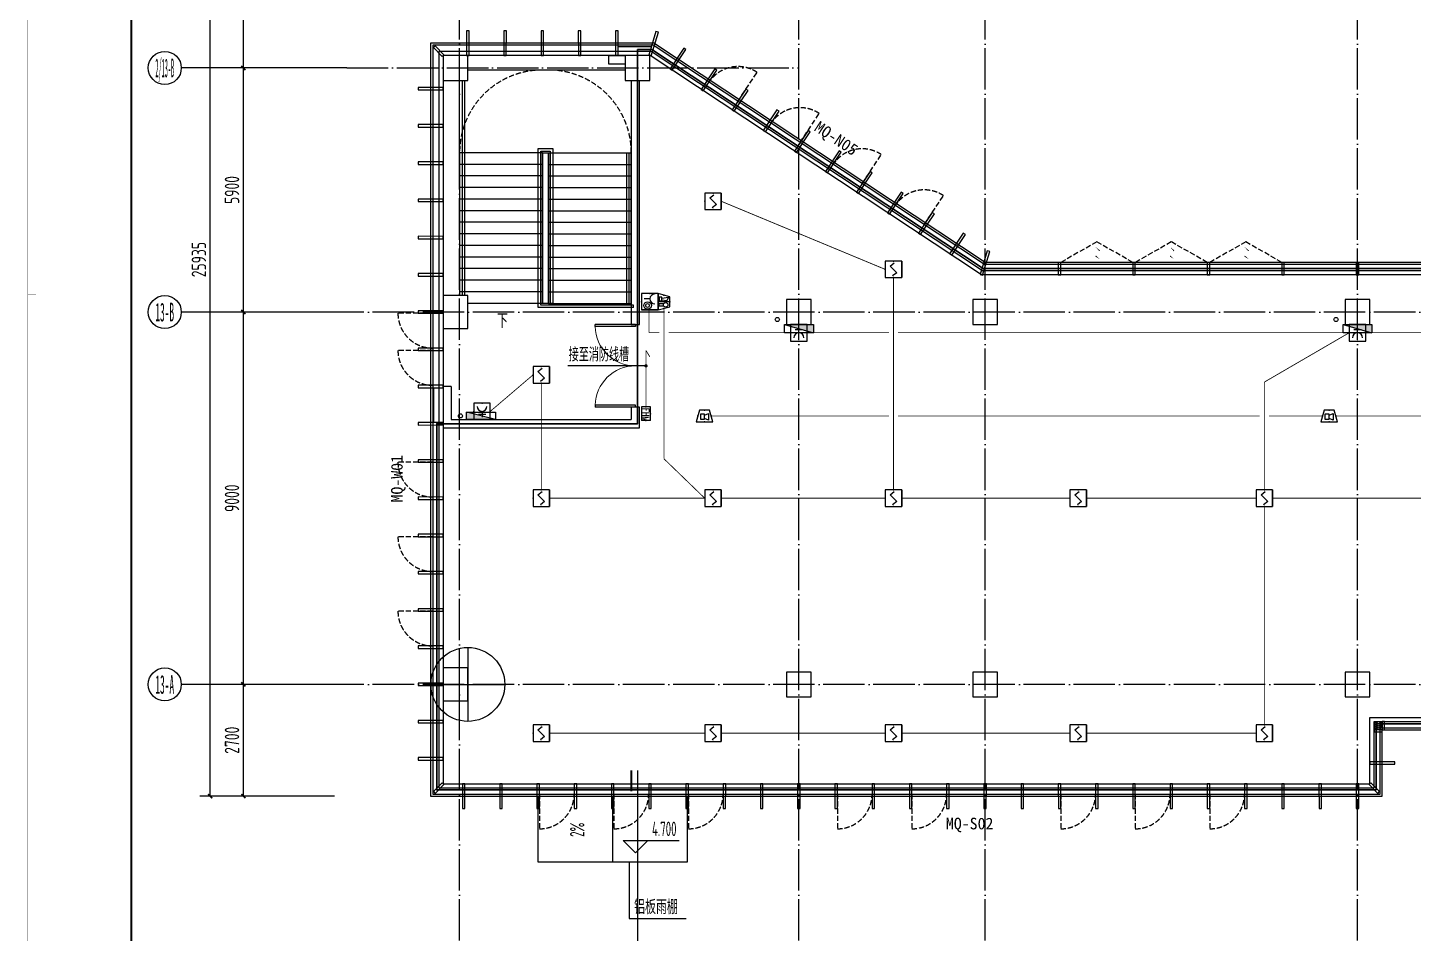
# Model space of a CAD drawing. Extents: x -1262219 to 73468, y -207485 to 163917.
# Drawn here: x -691012 to -657526, y 56384 to 78273 of the extents above; entities that cross this region are included whole.
import ezdxf
from ezdxf.enums import TextEntityAlignment as Align

# ---------------------------------------------------------------- set-up
doc = ezdxf.new("R2010")
doc.units = 0
doc.header["$LTSCALE"] = 500
doc.header["$MEASUREMENT"] = 0
for name, pattern in [('13#楼幕墙$0$DASH', [0.35, 0.25, -0.1]), ('X-104 13#平面$0$ACAD_ISO05W100', [34, 24, -3, 0.5, -3, 0.5, -3]), ('X-104 13#平面$0$DASH', [0.35, 0.25, -0.1]), ('X-104 13#平面$0$DOTE', [2.42, 2, -0.2, 0.02, -0.2])]:
    doc.linetypes.add(name, pattern=pattern)
doc.layers.get('0').update_dxf_attribs({"linetype": 'CONTINUOUS'})
doc.layers.get('Defpoints').update_dxf_attribs({"linetype": 'CONTINUOUS'})
doc.layers.add('13#楼幕墙$0$04-不打印_辅助线', color=165, linetype='CONTINUOUS', plot=False)
for name, color, linetype in [('13#楼幕墙$0$A-C_幕墙龙骨', 133, 'CONTINUOUS'), ('13#楼幕墙$0$A-C_玻璃幕墙', 140, 'CONTINUOUS'), ('13#楼幕墙$0$A-C_窗', 140, 'CONTINUOUS'), ('13#楼幕墙$0$A-TECH_结构', 21, 'CONTINUOUS'), ('13#楼幕墙$0$A-金属背板', 30, 'CONTINUOUS'), ('AXIS_TEXT', 7, 'CONTINUOUS'), ('DIM-电视', 3, 'CONTINUOUS'), ('EQUIP-消防', 3, 'CONTINUOUS'), ('WIRE-消防', 4, 'TG_FS'), ('WIRE-消防广播', 6, 'TG_G'), ('WIRE-消防电源', 3, 'TG_FC'), ('WIRE-消防电话', 2, 'TG_FF'), ('WIRE-防火门监控', 1, 'TG_M2'), ('X-104 13#平面$0$01-标注_标高', 200, 'CONTINUOUS'), ('X-104 13#平面$0$01-标注_符号', 200, 'CONTINUOUS'), ('X-104 13#平面$0$01-标注_轴线坐标', 132, 'CONTINUOUS'), ('X-104 13#平面$0$02-TEXT_标注', 130, 'CONTINUOUS'), ('X-104 13#平面$0$02-TEXT_轴号', 7, 'CONTINUOUS'), ('X-104 13#平面$0$A-C_玻璃幕墙', 140, 'CONTINUOUS'), ('X-104 13#平面$0$A-E_栏杆', 232, 'CONTINUOUS'), ('X-104 13#平面$0$A-E_电梯', 171, 'CONTINUOUS'), ('X-104 13#平面$0$A-TECH_水', 3, 'CONTINUOUS'), ('X-104 13#平面$0$A-TECH_结构', 21, 'CONTINUOUS'), ('X-104 13#平面$0$A_AXIS-轴线', 36, 'X-104 13#平面$0$DOTE'), ('X-104 13#平面$0$A_STR-砌块墙', 121, 'CONTINUOUS'), ('X-104 13#平面$0$A_STR-砼柱', 51, 'CONTINUOUS'), ('X-104 13#平面$0$DIM_SYMB', 3, 'CONTINUOUS'), ('X-104 13#平面$0$DOOR_FIRE', 220, 'CONTINUOUS')]:
    doc.layers.add(name, color=color, linetype=linetype)
doc.layers.add('X-104 13#平面$0$000套内', color=226, linetype='CONTINUOUS', lineweight=30, plot=False)
doc.styles.add('_TCH_DIM', font='SIMPLEX', dxfattribs={"bigfont": 'GBCBIG'})
doc.styles.add('_TEL_DIM', font='SIMPLEX', dxfattribs={"width": 0.8, "height": 3.5, "bigfont": 'JD'})
doc.styles.add('COMPLEX', font='COMPLEX')
doc.styles.add('TG_LINETYPE', font='SIMPLEX', dxfattribs={"width": 0.8, "height": 3, "bigfont": 'HZTXT'})
doc.styles.add('X-104 13#平面$0$_TCH_AXIS', font='STXIHEI.TTF', dxfattribs={"width": 0.75})
doc.styles.add('X-104 13#平面$0$_TCH_DIM', font='ros1.shx', dxfattribs={"width": 0.8, "bigfont": 'jd.shx'})
doc.styles.add('X-104 13#平面$0$_TCH_DIM_T3', font='ros1.shx', dxfattribs={"width": 0.8, "bigfont": 'jd.shx'})
doc.linetypes.add('TG_FC', pattern='A,2,-0.6,["FC",TG_LINETYPE,S=0.1,R=0,X=-0.5,Y=-0.15],0', length=2.6)
doc.linetypes.add('TG_FF', pattern='A,2,-0.6,["FF",TG_LINETYPE,S=0.1,R=0,X=-0.5,Y=-0.15],0', length=2.6)
doc.linetypes.add('TG_FS', pattern='A,2,-0.6,["FS",TG_LINETYPE,S=0.1,R=0,X=-0.5,Y=-0.15],0', length=2.6)
doc.linetypes.add('TG_G', pattern='A,2,-0.45,["G",TG_LINETYPE,S=0.1,R=0,X=-0.35,Y=-0.15],0', length=2.45)
doc.linetypes.add('TG_M2', pattern='A,2,-0.6,["M2",TG_LINETYPE,S=0.1,R=0,X=-0.5,Y=-0.15],0', length=2.6)
doc.dimstyles.new('X-104 13#平面$0$_TCH_ARCH&&100', dxfattribs={"dimtxt": 350, "dimasz": 100, "dimexe": 250, "dimexo": 300, "dimgap": 100, "dimtad": 1, "dimdec": 0, "dimzin": 0, "dimdsep": 46, "dimtxsty": 'X-104 13#平面$0$_TCH_DIM_T3', "dimblk": 'X-104 13#平面$0$_ArchTick', "dimcen": 0.09, "dimclrt": 7, "dimazin": 2, "dimtfac": 1, "dimtdec": 0, "dimtix": 1, "dimtmove": 2, "dimatfit": 3, "dimfxl": 0, "dimtolj": 1, "dimtzin": 0, "dimarcsym": 0})

# ---------------------------------------------------------------- blocks, each defined once
blk = doc.blocks.new('图框-A1')
for points, const_width in [([(0, 0), (841, 0), (841, 594), (0, 594)], 0.05), ([(766, 584), (25, 584), (25, 10), (766, 10)], 0.5)]:
    blk.add_lwpolyline(points, close=True, dxfattribs=dict(const_width=const_width))
at = {"const_width": 0.05}
blk.add_lwpolyline([(0, 297), (2, 297)], dxfattribs=at)
blk = doc.blocks.new('13#楼幕墙$0$A$C1D2C5D5E')
at = {"layer": '13#楼幕墙$0$04-不打印_辅助线'}
for points in [[(0, 893), (0, -893)], [(-200, -400), (-200, 400)], [(-893, 0), (893, 0)]]:
    blk.add_lwpolyline(points, dxfattribs=at)
blk.add_circle((0, 0), 893, dxfattribs=at)
blk = doc.blocks.new('13#楼幕墙$0$A$C2CD63A88')
at = {"linetype": '13#楼幕墙$0$DASH'}
blk.add_lwpolyline([(-10, 720), (-10, -120)], dxfattribs=at)
blk.add_arc((-10, 720), 840, 270, 360, dxfattribs=at)
blk = doc.blocks.new('13#楼幕墙$0$A$C62EA228A')
at = {"linetype": '13#楼幕墙$0$DASH'}
blk.add_lwpolyline([(10, -300), (-860, -797), (-1730, -300)], dxfattribs=at)
at = {"layer": '13#楼幕墙$0$A-C_玻璃幕墙', "color": 1}
blk.add_lwpolyline([(-889, -674, 0, 25, 0), (-792, -580, 0, 0, 0), (-890, -456, 25, 0, 0), (-786, -374, 0, 0, 0)], format="xyseb", dxfattribs=at)
blk = doc.blocks.new('13#楼幕墙$0$A$C19832372')
blk.add_lwpolyline([(-384, -466), (-334, -498), (-8, 5), (-59, 38)], close=True)
blk = doc.blocks.new('13#楼幕墙$0$A$C7A413A1D')
blk.add_lwpolyline([(-70, -300), (-10, -300), (-10, 0), (-70, 0)], close=True)
blk = doc.blocks.new('*U127')
at = {"layer": '13#楼幕墙$0$A-C_幕墙龙骨', "rotation": 32.87626175215657}
blk.add_blockref('13#楼幕墙$0$A$C19832372', (40, 300), dxfattribs=at)
blk = doc.blocks.new('*U128')
at = {"layer": '13#楼幕墙$0$A-C_幕墙龙骨', "color": 0, "linetype": 'ByBlock', "lineweight": -2}
for p in [(0, 0), (900, 0), (1800, 0), (2700, 0), (3600, 0)]:
    blk.add_blockref('*U127', p, dxfattribs=at)
blk = doc.blocks.new('13#楼幕墙$0$$LinePat$岩棉板')
at = {"color": 0}
for p, q in [((0, -17), (12, -67)), ((12, -67), (24, -17))]:
    blk.add_line(p, q, dxfattribs=at)
for centre, start, end in [((12, -17), 0, 180), ((0, -67), 270, 0), ((24, -67), 180, 270)]:
    blk.add_arc(centre, 12, start, end, dxfattribs=at)
at = {"layer": 'Defpoints'}
blk.add_point((0, 0), dxfattribs=at)
at = {"layer": 'Defpoints', "color": 0}
blk.add_point((24, -84), dxfattribs=at)
blk = doc.blocks.new('*U149')
for points in [[(150, 150), (150, 200), (0, 200), (0, 0), (150, 0)], [(150, 0), (200, 0), (200, 150), (150, 150)]]:
    blk.add_lwpolyline(points)
at = {"color": 8, "yscale": 1.782568518697715, "zscale": 1.782568518697715}
for p, xscale, rotation in [((150, 200), 2.083333331596957, 270), ((150, 150), 2.083333331596957, 270), ((150, 100), 2.083333331596957, 270), ((150, 50), 2.083333331596957, 270), ((200, 0), 2.083333331595706, 180)]:
    blk.add_blockref('13#楼幕墙$0$$LinePat$岩棉板', p, dxfattribs=dict(at, xscale=xscale, rotation=rotation))
blk = doc.blocks.new('*U132')
at = {"layer": '13#楼幕墙$0$A-C_幕墙龙骨', "rotation": 32.87626175215661}
blk.add_blockref('13#楼幕墙$0$A$C19832372', (40, 300), dxfattribs=at)
blk = doc.blocks.new('*U133')
at = {"layer": '13#楼幕墙$0$A-C_幕墙龙骨', "color": 0, "linetype": 'ByBlock', "lineweight": -2}
for p in [(0, 0), (900, 0), (1800, 0), (2700, 0), (3600, 0), (4500, 0), (5400, 0), (6300, 0), (7200, 0), (8100, 0), (9000, 0), (9900, 0), (10800, 0), (11700, 0), (12600, 0), (13500, 0), (14400, 0), (15300, 0), (16200, 0), (17100, 0), (18000, 0), (18900, 0), (19800, 0), (20700, 0), (21600, 0)]:
    blk.add_blockref('*U132', p, dxfattribs=at)
blk = doc.blocks.new('13#楼幕墙')
at = {"layer": '13#楼幕墙$0$A-C_幕墙龙骨'}
for points in [[(4604, 78166), (4546, 78183), (4374, 77609), (4431, 77591)], [(12381, 72309), (12438, 72291), (12611, 72866), (12554, 72883)], [(22100, 61250), (22100, 61300), (21900, 61300), (21900, 61250)], [(22100, 61300), (22150, 61300), (22150, 61500), (22100, 61500)]]:
    blk.add_lwpolyline(points, close=True, dxfattribs=at)
at = {"layer": '13#楼幕墙$0$A-C_玻璃幕墙'}
for p, q in [((4493, 77900), (-900, 77900)), ((-900, 77900), (-900, 59700)), ((4478, 77850), (-850, 77850)), ((-850, 77850), (-850, 59750)), ((4432, 77700), (-700, 77700)), ((-700, 77700), (-700, 59900)), ((12440, 72400), (4432, 77700)), ((12485, 72550), (4478, 77850)), ((12500, 72600), (4493, 77900)), ((38000, 72400), (12440, 72400)), ((37850, 72550), (12485, 72550)), ((37800, 72600), (12500, 72600)), ((21900, 59900), (21900, 61500)), ((21900, 61500), (58200, 61500)), ((22050, 59750), (22050, 61350)), ((22050, 61350), (58350, 61350)), ((22100, 59700), (22100, 61300)), ((22100, 61300), (58400, 61300)), ((-900, 59700), (22100, 59700)), ((-850, 59750), (22050, 59750)), ((-700, 59900), (21900, 59900))]:
    blk.add_line(p, q, dxfattribs=at)
at = {"layer": '13#楼幕墙$0$A-TECH_结构'}
blk.add_lwpolyline([(4402, 77600), (-600, 77600), (-600, 60000), (21800, 60000), (21800, 61600), (58100, 61600), (58100, 81220), (53261, 85280), (38100, 76527), (38100, 72300), (12410, 72300), (4402, 77600)], dxfattribs=at)
at = {"layer": '13#楼幕墙$0$A-金属背板'}
for points in [[(3630, 77820), (4437, 77820)], [(-820, 68730), (-820, 69570)]]:
    blk.add_lwpolyline(points, dxfattribs=at)
blk.add_blockref('13#楼幕墙$0$A$C1D2C5D5E', (0, 62400))
at = {"layer": '13#楼幕墙$0$A-C_幕墙龙骨'}
for name, p in [('*U128', (0, 77900)), ('13#楼幕墙$0$A$C7A413A1D', (14340, 72600)), ('13#楼幕墙$0$A$C7A413A1D', (16140, 72600)), ('13#楼幕墙$0$A$C7A413A1D', (17940, 72600)), ('13#楼幕墙$0$A$C7A413A1D', (19740, 72600)), ('13#楼幕墙$0$A$C7A413A1D', (21540, 72600)), ('*U133', (-100, 59700))]:
    blk.add_blockref(name, p, dxfattribs=at)
at = {"layer": '13#楼幕墙$0$A-C_幕墙龙骨', "xscale": -1, "rotation": 225.0000000000021}
blk.add_blockref('13#楼幕墙$0$A$C7A413A1D', (-572, 77628), dxfattribs=at)
at = {"layer": '13#楼幕墙$0$A-C_幕墙龙骨'}
for name, p, rotation in [('13#楼幕墙$0$A$C19832372', (5278, 77740), 359.3762617522031), ('13#楼幕墙$0$A$C19832372', (-1200, 76840), 122.8762617521566), ('13#楼幕墙$0$A$C19832372', (6028, 77243), 359.3762617522031), ('13#楼幕墙$0$A$C19832372', (6779, 76747), 359.3762617522031), ('13#楼幕墙$0$A$C19832372', (-1200, 75940), 122.8762617521566), ('13#楼幕墙$0$A$C19832372', (7529, 76250), 359.3762617522031), ('13#楼幕墙$0$A$C19832372', (8280, 75753), 359.3762617522031), ('13#楼幕墙$0$A$C19832372', (-1200, 75040), 122.8762617521566), ('13#楼幕墙$0$A$C19832372', (9030, 75256), 359.3762617522031), ('13#楼幕墙$0$A$C19832372', (9781, 74760), 359.3762617522031), ('13#楼幕墙$0$A$C19832372', (-1200, 74140), 122.8762617521566), ('13#楼幕墙$0$A$C19832372', (10531, 74263), 359.3762617522031), ('13#楼幕墙$0$A$C19832372', (11282, 73766), 359.3762617522031), ('13#楼幕墙$0$A$C19832372', (-1200, 73240), 122.8762617521566), ('13#楼幕墙$0$A$C19832372', (12032, 73269), 359.3762617522031), ('13#楼幕墙$0$A$C19832372', (-1200, 72340), 122.8762617521566), ('13#楼幕墙$0$A$C19832372', (-1200, 71440), 122.8762617521566), ('13#楼幕墙$0$A$C19832372', (-1200, 70540), 122.8762617521566), ('13#楼幕墙$0$A$C19832372', (-1200, 69640), 122.8762617521566), ('13#楼幕墙$0$A$C19832372', (-1200, 68740), 122.8762617521566), ('13#楼幕墙$0$A$C19832372', (-1200, 67840), 122.8762617521566), ('13#楼幕墙$0$A$C19832372', (-1200, 66940), 122.8762617521566), ('13#楼幕墙$0$A$C19832372', (-1200, 66040), 122.8762617521566), ('13#楼幕墙$0$A$C19832372', (-1200, 65140), 122.8762617521566), ('13#楼幕墙$0$A$C19832372', (-1200, 64240), 122.8762617521566), ('13#楼幕墙$0$A$C19832372', (-1200, 63340), 122.8762617521566), ('13#楼幕墙$0$A$C19832372', (-1200, 62440), 122.8762617521566), ('13#楼幕墙$0$A$C19832372', (-1200, 61540), 122.8762617521566), ('13#楼幕墙$0$A$C19832372', (-1200, 60640), 122.8762617521566), ('13#楼幕墙$0$A$C19832372', (21800, 60540), 122.8762617521566), ('13#楼幕墙$0$A$C7A413A1D', (-572, 59972), 314.9999999999978), ('13#楼幕墙$0$A$C7A413A1D', (21828, 60028), 44.99999999999749)]:
    blk.add_blockref(name, p, dxfattribs=dict(at, rotation=rotation))
at = {"layer": '13#楼幕墙$0$A-C_玻璃幕墙', "xscale": -1, "rotation": 180}
blk.add_blockref('*U149', (21900, 61500), dxfattribs=at)
at = {"layer": '13#楼幕墙$0$A-C_窗'}
for p, rotation in [((6916, 77099), 146.5000000001334), ((8417, 76106), 146.5000579898822), ((9918, 75112), 146.5000000001286), ((11419, 74119), 146.5000000001258), ((-1570, 71360), 270), ((-1570, 70460), 270), ((-1570, 67760), 270), ((-1570, 65960), 270), ((-1570, 64160), 270)]:
    blk.add_blockref('13#楼幕墙$0$A$C2CD63A88', p, dxfattribs=dict(at, rotation=rotation))
at = {"layer": '13#楼幕墙$0$A-C_窗', "xscale": -1, "rotation": 180}
for p in [(16060, 72300), (17860, 72300), (19660, 72300)]:
    blk.add_blockref('13#楼幕墙$0$A$C62EA228A', p, dxfattribs=at)
at = {"layer": '13#楼幕墙$0$A-C_窗'}
for p in [(1740, 59030), (3540, 59030), (5340, 59030), (8940, 59030), (10740, 59030), (14340, 59030), (16140, 59030), (17940, 59030)]:
    blk.add_blockref('13#楼幕墙$0$A$C2CD63A88', p, dxfattribs=at)
blk = doc.blocks.new('_AXISO')
blk.add_circle((0, 0), 0.5)
at = {"layer": 'AXIS_TEXT', "style": 'COMPLEX', "width": 1.041667}
blk.add_attdef('A', text='', height=0.56, dxfattribs=at).set_placement((-0.25, -0.28), (0.25, -0.28), align=Align.FIT)
blk = doc.blocks.new('X-104 13#平面$0$_ArchTick')
at = {"color": 0, "linetype": 'ByBlock', "const_width": 0.4}
blk.add_lwpolyline([(-0.5, -0.5), (0.5, 0.5)], dxfattribs=at)
blk = doc.blocks.new('*D163')
at = {"layer": 'Defpoints', "color": 0}
for p in [(-6225, 23235), (-2925, 23235), (-2925, -2700)]:
    blk.add_point(p, dxfattribs=at)
at = {"layer": 'X-104 13#平面$0$01-标注_轴线坐标', "color": 0, "lineweight": -2}
for p, q in [((-3225, 23235), (-6475, 23235)), ((-6225, -2700), (-6225, 23235)), ((-3225, -2700), (-6475, -2700))]:
    blk.add_line(p, q, dxfattribs=at)
at = {"layer": 'X-104 13#平面$0$01-标注_轴线坐标', "color": 0, "lineweight": -2, "xscale": 100, "yscale": 100, "zscale": 100}
for p, rotation in [((-6225, 23235), 90), ((-6225, -2700), 270)]:
    blk.add_blockref('X-104 13#平面$0$_ArchTick', p, dxfattribs=dict(at, rotation=rotation))
at = {"layer": 'X-104 13#平面$0$01-标注_轴线坐标', "color": 7, "insert": (-6500, 10268), "char_height": 350, "attachment_point": 5, "rotation": 90, "style": 'X-104 13#平面$0$_TCH_DIM_T3'}
blk.add_mtext('\\A1;25935', dxfattribs=at)
blk = doc.blocks.new('*D164')
at = {"layer": 'Defpoints', "color": 0}
for p in [(-5425, 0), (-2925, 0), (-2925, -2700)]:
    blk.add_point(p, dxfattribs=at)
at = {"layer": 'X-104 13#平面$0$01-标注_轴线坐标', "color": 0, "lineweight": -2}
for p, q in [((-3225, 0), (-5675, 0)), ((-5425, -2700), (-5425, 0)), ((-3225, -2700), (-5675, -2700))]:
    blk.add_line(p, q, dxfattribs=at)
at = {"layer": 'X-104 13#平面$0$01-标注_轴线坐标', "color": 0, "lineweight": -2, "xscale": 100, "yscale": 100, "zscale": 100}
for p, rotation in [((-5425, 0), 90), ((-5425, -2700), 270)]:
    blk.add_blockref('X-104 13#平面$0$_ArchTick', p, dxfattribs=dict(at, rotation=rotation))
at = {"layer": 'X-104 13#平面$0$01-标注_轴线坐标', "color": 7, "insert": (-5700, -1350), "char_height": 350, "attachment_point": 5, "rotation": 90, "style": 'X-104 13#平面$0$_TCH_DIM_T3'}
blk.add_mtext('\\A1;2700', dxfattribs=at)
blk = doc.blocks.new('*D165')
at = {"layer": 'Defpoints', "color": 0}
for p in [(-5425, 9000), (-2925, 9000), (-2925, 0)]:
    blk.add_point(p, dxfattribs=at)
at = {"layer": 'X-104 13#平面$0$01-标注_轴线坐标', "color": 0, "lineweight": -2}
for p, q in [((-3225, 9000), (-5675, 9000)), ((-5425, 0), (-5425, 9000)), ((-3225, 0), (-5675, 0))]:
    blk.add_line(p, q, dxfattribs=at)
at = {"layer": 'X-104 13#平面$0$01-标注_轴线坐标', "color": 0, "lineweight": -2, "xscale": 100, "yscale": 100, "zscale": 100}
for p, rotation in [((-5425, 9000), 90), ((-5425, 0), 270)]:
    blk.add_blockref('X-104 13#平面$0$_ArchTick', p, dxfattribs=dict(at, rotation=rotation))
at = {"layer": 'X-104 13#平面$0$01-标注_轴线坐标', "color": 7, "insert": (-5700, 4500), "char_height": 350, "attachment_point": 5, "rotation": 90, "style": 'X-104 13#平面$0$_TCH_DIM_T3'}
blk.add_mtext('\\A1;9000', dxfattribs=at)
blk = doc.blocks.new('*D166')
at = {"layer": 'Defpoints', "color": 0}
for p in [(-5425, 14900), (-2925, 14900), (-2925, 9000)]:
    blk.add_point(p, dxfattribs=at)
at = {"layer": 'X-104 13#平面$0$01-标注_轴线坐标', "color": 0, "lineweight": -2}
for p, q in [((-3225, 14900), (-5675, 14900)), ((-5425, 9000), (-5425, 14900)), ((-3225, 9000), (-5675, 9000))]:
    blk.add_line(p, q, dxfattribs=at)
at = {"layer": 'X-104 13#平面$0$01-标注_轴线坐标', "color": 0, "lineweight": -2, "xscale": 100, "yscale": 100, "zscale": 100}
for p, rotation in [((-5425, 14900), 90), ((-5425, 9000), 270)]:
    blk.add_blockref('X-104 13#平面$0$_ArchTick', p, dxfattribs=dict(at, rotation=rotation))
at = {"layer": 'X-104 13#平面$0$01-标注_轴线坐标', "color": 7, "insert": (-5700, 11950), "char_height": 350, "attachment_point": 5, "rotation": 90, "style": 'X-104 13#平面$0$_TCH_DIM_T3'}
blk.add_mtext('\\A1;5900', dxfattribs=at)
blk = doc.blocks.new('*D167')
at = {"layer": 'Defpoints', "color": 0}
for p in [(-5425, 18000), (-2925, 18000), (-2925, 14900)]:
    blk.add_point(p, dxfattribs=at)
at = {"layer": 'X-104 13#平面$0$01-标注_轴线坐标', "color": 0, "lineweight": -2}
for p, q in [((-3225, 18000), (-5675, 18000)), ((-5425, 14900), (-5425, 18000)), ((-3225, 14900), (-5675, 14900))]:
    blk.add_line(p, q, dxfattribs=at)
at = {"layer": 'X-104 13#平面$0$01-标注_轴线坐标', "color": 0, "lineweight": -2, "xscale": 100, "yscale": 100, "zscale": 100}
for p, rotation in [((-5425, 18000), 90), ((-5425, 14900), 270)]:
    blk.add_blockref('X-104 13#平面$0$_ArchTick', p, dxfattribs=dict(at, rotation=rotation))
at = {"layer": 'X-104 13#平面$0$01-标注_轴线坐标', "color": 7, "insert": (-5700, 16450), "char_height": 350, "attachment_point": 5, "rotation": 90, "style": 'X-104 13#平面$0$_TCH_DIM_T3'}
blk.add_mtext('\\A1;3100', dxfattribs=at)
blk = doc.blocks.new('X-104 13#平面$0$$TwtSys$00000434')
for p, q in [((-0.5, 0.5), (-0.5, -0.5)), ((-0.5, -0.5), (0.5, 0.5)), ((0.5, 0.5), (-0.5, 0.5)), ((0.5, -0.5), (0.5, 0.5)), ((-0.5, -0.5), (0.5, -0.5))]:
    blk.add_line(p, q)
blk.add_solid([(0.5, -0.5), (0.5, 0.5), (-0.5, -0.5)])
blk = doc.blocks.new('X-104 13#平面$0$A$C55540B70')
at = {"layer": 'X-104 13#平面$0$A-TECH_水'}
for centre in [(-50020, 71220), (-36520, 71220), (-57680, 68890)]:
    blk.add_circle(centre, 50, dxfattribs=at)
at = {"layer": 'X-104 13#平面$0$A-TECH_水', "xscale": -700, "yscale": 200, "zscale": 700, "rotation": 180}
for p in [(-49500, 71000), (-36000, 71000)]:
    blk.add_blockref('X-104 13#平面$0$$TwtSys$00000434', p, dxfattribs=at)
at = {"layer": 'X-104 13#平面$0$A-TECH_水', "xscale": -700, "yscale": 180, "zscale": 700}
blk.add_blockref('X-104 13#平面$0$$TwtSys$00000434', (-57180, 68890), dxfattribs=at)
blk = doc.blocks.new('X-104 13#平面$0$$DorLib2D$00000002')
for p, q in [((-0.5, 0), (-0.5, 0.4875)), ((-0.475, 0.4875), (-0.5, 0.4875)), ((-0.475, 0), (-0.475, 0.4875)), ((0.475, 0), (0.475, 0.4875)), ((0.475, 0.4875), (0.5, 0.4875)), ((0.5, 0), (0.5, 0.4875)), ((-0.5, 0), (-0.475, 0)), ((0.5, 0), (0.475, 0))]:
    blk.add_line(p, q)
at = {"lineweight": 13}
for centre, start, end in [((-0.4875, 0), 0, 88.53072), ((0.4875, 0), 91.46928, 180)]:
    blk.add_arc(centre, 0.4875, start, end, dxfattribs=at)
blk = doc.blocks.new('_FZHK')
blk.add_lwpolyline([(-0.5, -0.5), (0.5, -0.5), (0.5, 0.5), (-0.5, 0.5)], close=True)
blk = doc.blocks.new('$equip_U$00000201(HT0787)')
at = {"color": 3}
for p, q in [((0.5, 0.5), (-0.5, 0.5)), ((-0.5, 0.5), (-0.5, -0.5)), ((-0.2, 0.2), (0.05, 0.4)), ((0, 0), (-0.2, 0.2)), ((0, 0), (0.2, -0.2)), ((0.5, -0.5), (0.5, 0.5)), ((-0.5, -0.5), (0.5, -0.5)), ((0.2, -0.2), (-0.05, -0.4))]:
    blk.add_line(p, q, dxfattribs=at)
for points, const_width in [([(-0.5, 0.5), (0.5, 0.5)], 0.025), ([(-0.5, -0.5), (-0.5, 0.5)], 0.025), ([(0.05, 0.4), (-0.2, 0.2), (0.2, -0.2), (-0.05, -0.4)], 0.0125), ([(0.5, 0.5), (0.5, -0.5)], 0.025), ([(0.5, -0.5), (-0.5, -0.5)], 0.025)]:
    blk.add_lwpolyline(points, dxfattribs=dict(at, const_width=const_width))
blk.add_lwpolyline([(0.5, 0.5), (0.5, -0.5)], dxfattribs=at)
for p in [(-0.5, 0), (0, 0.5), (0.5, 0), (0, -0.5)]:
    blk.add_point(p)
at = {"color": 7, "style": '_TEL_DIM', "flags": 1}
blk.add_attdef('A', text='', height=0.000025, dxfattribs=at).set_placement((0, 0), align=Align.MIDDLE_CENTER)
blk = doc.blocks.new('$equip_U$00000153(HT0787)')
at = {"color": 4}
for p, q in [((-0.3, 0.35), (-0.5, -0.35)), ((0.3, 0.35), (-0.3, 0.35)), ((-0.25, 0.1), (-0.25, -0.2)), ((0, 0.1), (-0.25, 0.1)), ((0, 0.05), (0.25, 0.15)), ((0, -0.2), (0, 0.1)), ((0.25, 0.15), (0.25, -0.25)), ((0.5, -0.35), (0.3, 0.35)), ((-0.5, -0.35), (0.5, -0.35)), ((-0.25, -0.2), (0, -0.2)), ((0.25, -0.25), (0, -0.15))]:
    blk.add_line(p, q, dxfattribs=at)
at = {"color": 4, "const_width": 0.0125}
blk.add_lwpolyline([(-0.3, 0.35), (-0.5, -0.35), (0.5, -0.35), (0.3, 0.35), (-0.3, 0.35)], dxfattribs=at)
for p in [(-0.4, 0), (0, 0.35), (0.4, 0), (0, -0.35)]:
    blk.add_point(p)
at = {"color": 7, "style": '_TEL_DIM', "flags": 1}
blk.add_attdef('A', text='', height=0.000025, dxfattribs=at).set_placement((0, 0), align=Align.MIDDLE_CENTER)
blk = doc.blocks.new('$equip_U$00000278(HT0787)')
at = {"color": 3}
for p, q in [((-0.5, 1), (-0.5, 0)), ((0.5, 1), (-0.5, 1)), ((0.5, 0), (0.5, 1)), ((-0.5, 0), (0.5, 0))]:
    blk.add_line(p, q, dxfattribs=at)
for p, q in [((-0.219, 0.331), (0.222, 0.331)), ((0, 0.5), (0, 0.15))]:
    blk.add_line(p, q)
at = {"color": 3, "const_width": 0.025}
for points in [[(-0.5, 0), (-0.5, 1)], [(-0.5, 1), (0.5, 1)], [(0.5, 1), (0.5, 0)], [(0.5, 0), (-0.5, 0)]]:
    blk.add_lwpolyline(points, dxfattribs=at)
blk.add_arc((0, 0.8), 0.3, 180, 0)
for p in [(0, 1), (-0.5, 0.5), (0, 0), (0.5, 0.5)]:
    blk.add_point(p)
at = {"color": 7, "style": '_TEL_DIM', "flags": 1}
for tag in ['A', 'REMARK']:
    blk.add_attdef(tag, text='', height=0.000025, dxfattribs=at).set_placement((0, 0), align=Align.MIDDLE_CENTER)
blk = doc.blocks.new('$equip_U$00000276(HT0787)')
at = {"color": 3}
for p, q in [((-0.5, 1), (-0.5, 0)), ((0.5, 1), (-0.5, 1)), ((0.5, 0), (0.5, 1)), ((-0.5, 0), (0.5, 0))]:
    blk.add_line(p, q, dxfattribs=at)
blk.add_line((-0.169, 0.5), (-0.169, 0.15))
at = {"color": 3, "const_width": 0.025}
for points in [[(-0.5, 0), (-0.5, 1)], [(-0.5, 1), (0.5, 1)], [(0.5, 1), (0.5, 0)], [(0.5, 0), (-0.5, 0)]]:
    blk.add_lwpolyline(points, dxfattribs=at)
at = {"color": 3}
blk.add_lwpolyline([(0.5, 1), (0.5, 0)], dxfattribs=at)
for radius in [0.226, 0.113]:
    blk.add_circle((0.227, 0.36), radius)
blk.add_arc((-0.169, 0.8), 0.3, 180, 0)
for p in [(0, 1), (-0.5, 0.5), (0, 0), (0.5, 0.5)]:
    blk.add_point(p)
at = {"color": 7, "style": '_TEL_DIM', "flags": 1}
for tag in ['A', 'REMARK']:
    blk.add_attdef(tag, text='', height=0.000025, dxfattribs=at).set_placement((0, 0), align=Align.MIDDLE_CENTER)
blk = doc.blocks.new('$equip_U$00000160(HT0787)')
at = {"color": 1}
for p, q in [((-0.3, 0.7), (-0.5, 0)), ((-0.5, 0), (0.5, 0)), ((0.3, 0.7), (-0.3, 0.7)), ((-0.27, 0.626), (-0.05, 0.526)), ((-0.22, 0.226), (-0.27, 0.626)), ((-0.05, 0.226), (-0.27, 0.226)), ((-0.27, 0.226), (-0.27, 0.056)), ((-0.27, 0.056), (-0.05, 0.056)), ((-0.05, 0.526), (-0.1, 0.226)), ((-0.05, 0.056), (-0.05, 0.226)), ((0, 0.7), (0, 0)), ((0.112, 0.052), (0.112, 0.337)), ((0.262, 0.052), (0.112, 0.052)), ((0.262, 0.337), (0.262, 0.052)), ((0.5, 0), (0.3, 0.7))]:
    blk.add_line(p, q, dxfattribs=at)
at = {"color": 1, "const_width": 0.0125}
blk.add_lwpolyline([(-0.3, 0.7), (-0.5, 0), (0.5, 0), (0.3, 0.7), (-0.3, 0.7)], dxfattribs=at)
at = {"color": 1}
blk.add_circle((0.187, 0.452), 0.139, dxfattribs=at)
for p in [(-0.4, 0.35), (0, 0.7), (0, 0), (0.4, 0.35)]:
    blk.add_point(p)
at = {"color": 7, "style": '_TEL_DIM', "flags": 1}
blk.add_attdef('A', text='', height=0.000025, dxfattribs=at).set_placement((0, 0), align=Align.MIDDLE_CENTER)
blk = doc.blocks.new('$equip_U$00000395(HT0787)')
at = {"color": 3}
for p, q in [((0.407, 0.526), (-0.407, 0.526)), ((-0.407, 0.526), (-0.407, 0)), ((-0.407, 0), (0.407, 0)), ((0.407, 0.526), (0.407, 0))]:
    blk.add_line(p, q, dxfattribs=at)
for p in [(-0.407, 0.263), (0, 0.526), (0.407, 0.263)]:
    blk.add_point(p)
at = {"color": 3, "style": '_TEL_DIM', "width": 0.6}
blk.add_text('FHM', height=0.4, dxfattribs=at).set_placement((-0.334, 0.055))
at = {"color": 7, "style": '_TEL_DIM', "flags": 1}
for tag in ['A', 'REMARK']:
    blk.add_attdef(tag, text='', height=0.000025, dxfattribs=at).set_placement((0, 0), align=Align.MIDDLE_CENTER)
blk = doc.blocks.new('X-104 13#平面$0$轴网')
at = {"layer": 'X-104 13#平面$0$01-标注_轴线坐标'}
for p, q in [((-2925, 14900), (-6925, 14900)), ((-2925, 9000), (-6925, 9000)), ((-2925, 0), (-6925, 0))]:
    blk.add_line(p, q, dxfattribs=at)
at = {"layer": 'X-104 13#平面$0$A_AXIS-轴线', "linetype": 'X-104 13#平面$0$DOTE'}
for p, q in [((-200, -7401), (-200, 24620.3)), ((8000, -7401), (8000, 24620.3)), ((12500, -7401), (12500, 24620.3)), ((21500, -7401), (21500, 24620.3)), ((60408.4, 9000), (-2925, 9000)), ((60408.4, 0), (-2925, 0))]:
    blk.add_line(p, q, dxfattribs=at)
at = {"layer": 'X-104 13#平面$0$01-标注_轴线坐标'}
ref = blk.add_blockref('_AXISO', (-7325, 14900), dxfattribs=dict(at, xscale=800, yscale=800, zscale=800))
ref.add_attrib('A', '2/13-B', dxfattribs={"layer": 'X-104 13#平面$0$02-TEXT_轴号', "height": 452.55, "style": 'X-104 13#平面$0$_TCH_AXIS', "width": 0.331448}).set_placement((-7551.3, 14673.7), (-7098.7, 14673.7), align=Align.FIT)
ref = blk.add_blockref('_AXISO', (-7325, 9000), dxfattribs=dict(at, xscale=800, yscale=800, zscale=800))
ref.add_attrib('A', '13-B', dxfattribs={"layer": 'X-104 13#平面$0$02-TEXT_轴号', "height": 452.55, "style": 'X-104 13#平面$0$_TCH_AXIS', "width": 0.494538}).set_placement((-7551.3, 8773.7), (-7098.7, 8773.7), align=Align.FIT)
ref = blk.add_blockref('_AXISO', (-7325, 0), dxfattribs=dict(at, xscale=800, yscale=800, zscale=800))
ref.add_attrib('A', '13-A', dxfattribs={"layer": 'X-104 13#平面$0$02-TEXT_轴号', "height": 452.55, "style": 'X-104 13#平面$0$_TCH_AXIS', "width": 0.456881}).set_placement((-7551.3, -226.3), (-7098.7, -226.3), align=Align.FIT)
for p1, p2, distance, text, picture, middle in [((-2925, -2700), (-2925, 23235.1), 3300, '25935', '*D163', (-6500, 10267.5)), ((-2925, 14900), (-2925, 18000), 2500, '3100', '*D167', (-5700, 16450)), ((-2925, 9000), (-2925, 14900), 2500, '5900', '*D166', (-5700, 11950)), ((-2925, 0), (-2925, 9000), 2500, '9000', '*D165', (-5700, 4500)), ((-2925, -2700), (-2925, 0), 2500, '2700', '*D164', (-5700, -1350))]:
    dim = blk.add_aligned_dim(p1=p1, p2=p2, distance=distance, text=text, dimstyle='X-104 13#平面$0$_TCH_ARCH&&100', dxfattribs=at)
    dim.commit()
    dim.dimension.update_dxf_attribs({"geometry": picture, "text_midpoint": middle})
blk = doc.blocks.new('X-104 13#平面')
at = {"color": 8, "linetype": 'X-104 13#平面$0$DASH'}
for centre, start, end in [((1800, 75250), 90, 180), ((1950, 75250), 360, 90)]:
    blk.add_arc(centre, 2000, start, end, dxfattribs=at)
at = {"layer": 'X-104 13#平面$0$000套内'}
blk.add_lwpolyline([(4100, 77750), (4100, 68700), (-750, 68700), (-750, 59850), (21950, 59850), (21950, 61450), (58250, 61450), (58250, 71300), (48400, 71300), (48400, 73450), (53400, 73450), (53400, 80500), (58250, 80500), (58250, 81290.1), (53289, 85452.6), (37950, 76613.3), (37950, 72450), (12454.9, 72450), (4447.4, 77750)], close=True, dxfattribs=at)
at = {"layer": 'X-104 13#平面$0$01-标注_标高'}
for p, q in [((4049.5, 58328.8), (3749.5, 58628.8)), ((3749.5, 58628.8), (5106, 58628.8)), ((4049.5, 58328.8), (4349.5, 58628.8))]:
    blk.add_line(p, q, dxfattribs=at)
at = {"layer": 'X-104 13#平面$0$01-标注_符号'}
for p, q in [((4100, 60319.5), (4100, 55245.6)), ((3898.3, 58100), (3898.3, 56741.2)), ((3898.3, 56741.2), (5279.9, 56741.2))]:
    blk.add_line(p, q, dxfattribs=at)
at = {"layer": 'X-104 13#平面$0$01-标注_符号', "const_width": 50}
blk.add_lwpolyline([(3950, 60319.5), (3950, 59819.5)], dxfattribs=at)
at = {"layer": 'X-104 13#平面$0$01-标注_符号'}
blk.add_lwpolyline([(2923.6, 59267.8, 0, 0, 0), (2923.6, 58745, 80, 0, 0), (2923.6, 58445, 0, 0, 0)], format="xyseb", dxfattribs=at)
at = {"layer": 'X-104 13#平面$0$A-C_玻璃幕墙'}
blk.add_line((3500, 58100), (3500, 59700), dxfattribs=at)
blk.add_lwpolyline([(1700, 59700), (5300, 59700), (5300, 58100), (1700, 58100)], close=True, dxfattribs=at)
at = {"layer": 'X-104 13#平面$0$A-E_栏杆'}
for p, q in [((-130, 71800), (-130, 77000)), ((-70, 71800), (-70, 77000)), ((1700, 71510), (1700, 75350)), ((1700, 75350), (2050, 75350)), ((2050, 75350), (2050, 71610)), ((1760, 71570), (1760, 75290)), ((1760, 75290), (1990, 75290)), ((1990, 75290), (1990, 71610)), ((3840, 71610), (3840, 75250)), ((3840, 75250), (3900, 75250)), ((3900, 71610), (3900, 75250)), ((4000, 71510), (1700, 71510)), ((4000, 71570), (1760, 71570)), ((2050, 71610), (1990, 71610)), ((3840, 71610), (3900, 71610)), ((4000, 71510), (4000, 71570))]:
    blk.add_line(p, q, dxfattribs=at)
at = {"layer": 'X-104 13#平面$0$A-E_电梯'}
for p, q in [((-200, 75250), (-200, 77000)), ((-200, 75250), (-200, 71800)), ((1800, 75250), (-200, 75250)), ((1800, 75250), (1800, 71610)), ((1950, 71610), (1950, 75250)), ((1950, 75250), (3950, 75250)), ((3950, 71610), (3950, 75250)), ((1800, 74970), (-200, 74970)), ((1800, 74690), (-200, 74690)), ((1950, 74970), (3950, 74970)), ((1950, 74690), (3950, 74690)), ((1800, 74410), (-200, 74410)), ((1950, 74410), (3950, 74410)), ((1800, 74130), (-200, 74130)), ((1950, 74130), (3950, 74130)), ((1800, 73850), (-200, 73850)), ((1950, 73850), (3950, 73850)), ((1800, 73570), (-200, 73570)), ((1950, 73570), (3950, 73570)), ((1800, 73290), (-200, 73290)), ((1800, 73010), (-200, 73010)), ((1950, 73290), (3950, 73290)), ((1950, 73010), (3950, 73010)), ((1800, 72730), (-200, 72730)), ((1950, 72730), (3950, 72730)), ((1800, 72450), (-200, 72450)), ((1950, 72450), (3950, 72450)), ((1800, 72170), (-200, 72170)), ((1950, 72170), (3950, 72170)), ((1800, 71890), (-200, 71890)), ((1950, 71890), (3950, 71890)), ((1800, 71610), (0, 71610)), ((1950, 71610), (3950, 71610))]:
    blk.add_line(p, q, dxfattribs=at)
blk.add_lwpolyline([(3800, 77250), (0, 77250)], dxfattribs=at)
blk.add_lwpolyline([(1800, 75250), (1950, 75250), (1950, 71610), (1800, 71610)], close=True, dxfattribs=at)
at = {"layer": 'X-104 13#平面$0$A-TECH_结构'}
blk.add_lwpolyline([(58100, 61600), (58100, 81220), (53261.3, 85280.2), (38100, 76526.8), (38100, 72300), (12409.7, 72300), (4402.3, 77600), (-600, 77600), (-600, 60000), (21800, 60000), (21800, 61600)], close=True, dxfattribs=at)
at = {"layer": 'X-104 13#平面$0$A_AXIS-轴线', "linetype": 'X-104 13#平面$0$DOTE'}
blk.add_line((-2925, 77300), (8000, 77300), dxfattribs=at)
at = {"layer": 'X-104 13#平面$0$A_STR-砌块墙'}
for p, q in [((3400, 77600), (3800, 77600)), ((3400, 77600), (3400, 77400)), ((3400, 77400), (3800, 77400)), ((3950, 77000), (3950, 71100)), ((4150, 71100), (4150, 77000)), ((3950, 71100), (4150, 71100)), ((-600, 69600), (-600, 68600)), ((-400, 69600), (-600, 69600)), ((-400, 69600), (-400, 68800)), ((4150, 69100), (3950, 69100)), ((3950, 69100), (3950, 68800)), ((4150, 68600), (4150, 69100)), ((-400, 68800), (3950, 68800)), ((-600, 68600), (4150, 68600))]:
    blk.add_line(p, q, dxfattribs=at)
at = {"layer": 'X-104 13#平面$0$DIM_SYMB'}
blk.add_lwpolyline([(815, 71470, 0, 0, 0), (815, 76250, 0, 0, 0), (2945, 76250, 0, 0, 0), (2945, 72050, 80, 0, 0), (2945, 71750, 0, 0, 0)], format="xyseb", dxfattribs=at)
for name, p in [('X-104 13#平面$0$A$C55540B70', (57500, 0)), ('X-104 13#平面$0$轴网', (0, 62400))]:
    blk.add_blockref(name, p)
at = {"xscale": 100, "yscale": 100, "zscale": 100}
blk.add_blockref('图框-A1', (-10634.5, 42114.8), dxfattribs=at)
at = {"layer": 'X-104 13#平面$0$A-TECH_结构'}
blk.add_blockref('13#楼幕墙', (0, 0), dxfattribs=at)
at = {"layer": 'X-104 13#平面$0$A_STR-砼柱'}
for p, xscale, yscale, zscale in [((-300, 77300), 600, 600, 600), ((4100, 77300), 600, 600, 600), ((-300, 71400), 600, 800, 800), ((8000, 71400), 600, 600, 600), ((12500, 71400), 600, 600, 600), ((21500, 71400), 600, 600, 600), ((-300, 62400), 600, 800, 800), ((8000, 62400), 599.9999999999991, 599.9999999999991, 599.9999999999991), ((12500, 62400), 600, 600, 600), ((21500, 62400), 600, 600, 600)]:
    blk.add_blockref('_FZHK', p, dxfattribs=dict(at, xscale=xscale, yscale=yscale, zscale=zscale))
at = {"layer": 'X-104 13#平面$0$DOOR_FIRE', "xscale": 2000, "yscale": 2000, "zscale": 200, "rotation": 90}
blk.add_blockref('X-104 13#平面$0$$DorLib2D$00000002', (4050, 70100), dxfattribs=at)
at = {"layer": 'X-104 13#平面$0$01-标注_标高', "color": 7, "style": 'X-104 13#平面$0$_TCH_DIM', "width": 0.64}
blk.add_text('4.700', height=350, dxfattribs=at).set_placement((4448.8, 58733.8))
at = {"layer": 'X-104 13#平面$0$01-标注_符号', "color": 7, "style": 'X-104 13#平面$0$_TCH_DIM', "width": 0.64}
blk.add_text('2%', height=350, rotation=90, dxfattribs=at).set_placement((2818.6, 58714.6))
at = {"layer": 'X-104 13#平面$0$01-标注_符号', "color": 7, "style": 'X-104 13#平面$0$_TCH_DIM', "width": 0.8}
blk.add_text('铝板雨棚', height=347.29, dxfattribs=at).set_placement((4018, 56846.2))
at = {"layer": 'X-104 13#平面$0$02-TEXT_标注', "linetype": 'X-104 13#平面$0$ACAD_ISO05W100', "style": 'X-104 13#平面$0$_TCH_AXIS'}
for s, rotation, p in [('MQ-N05', 326.5, (8349, 75798.4)), ('MQ-W01', 90, (-1575.1, 66797.9))]:
    blk.add_text(s, height=281.25, rotation=rotation, dxfattribs=at).set_placement(p)
blk.add_text('MQ-S02', height=281.25, dxfattribs=at).set_placement((11553, 58896.4))
at = {"layer": 'X-104 13#平面$0$DIM_SYMB', "color": 7, "style": 'X-104 13#平面$0$_TCH_DIM', "width": 0.8}
blk.add_text('下', height=347.3, dxfattribs=at).set_placement((703.2, 71015))

msp = doc.modelspace()

# ---------------------------------------------------------------- linework, layer by layer
at = {"layer": 'DIM-电视'}
for p, q in [((-676475, 70100), (-677961, 70100)), ((-676070, 70100), (-676475, 70100))]:
    msp.add_line(p, q, dxfattribs=at)
at = {"layer": 'DIM-电视', "const_width": 40}
msp.add_lwpolyline([(-676050, 70100, 1), (-676090, 70100, 1)], format="xyb", close=True, dxfattribs=at)
at = {"layer": 'WIRE-消防', "const_width": 20}
for points in [[(-674250, 74077), (-670289, 72432)], [(-670089, 67100), (-670089, 72232)], [(-659075, 70900), (-661125, 69708)], [(-679833, 69000), (-678800, 69881)], [(-678600, 67100), (-678600, 69681)], [(-661125, 67100), (-661125, 69708)], [(-678400, 66900), (-674650, 66900)], [(-661125, 66700), (-661125, 61420)], [(-678400, 61220), (-674650, 61220)], [(-674250, 61220), (-670289, 61220)], [(-669889, 61220), (-665825, 61220)], [(-665425, 61220), (-661325, 61220)]]:
    msp.add_lwpolyline(points, dxfattribs=at)
at = {"layer": 'WIRE-消防广播', "const_width": 20}
for points in [[(-674496, 68888), (-670201, 68888)], [(-669976, 68888), (-661238, 68888)], [(-661013, 68888), (-659722, 68888)], [(-659402, 68888), (-655455, 68888)]]:
    msp.add_lwpolyline(points, dxfattribs=at)
at = {"layer": 'WIRE-消防电源', "const_width": 20}
for points in [[(-675635, 71490), (-675635, 67853)], [(-674650, 66900), (-675635, 67853)], [(-674250, 66900), (-670289, 66900)], [(-669889, 66900), (-665825, 66900)], [(-665425, 66900), (-661325, 66900)], [(-660925, 66900), (-656825, 66900)]]:
    msp.add_lwpolyline(points, dxfattribs=at)
at = {"layer": 'WIRE-消防电话', "const_width": 20}
for points in [[(-675998, 70900), (-675998, 71450)], [(-675748, 70900), (-675998, 70900)], [(-672688, 70900), (-675523, 70900)], [(-670201, 70900), (-672063, 70900)], [(-659188, 70900), (-669976, 70900)], [(-653699, 70900), (-658563, 70900)]]:
    msp.add_lwpolyline(points, dxfattribs=at)
at = {"layer": 'WIRE-防火门监控', "const_width": 20}
for points in [[(-676070, 69107), (-676070, 70471)], [(-675978, 70320), (-676070, 70471)]]:
    msp.add_lwpolyline(points, dxfattribs=at)

# ---------------------------------------------------------------- block references
msp.add_blockref('X-104 13#平面', (-680375, 0))
at = {"layer": 'EQUIP-消防', "xscale": 400, "yscale": 400, "zscale": 400}
for name, p in [('$equip_U$00000201(HT0787)', (-674450, 74077)), ('$equip_U$00000201(HT0787)', (-670089, 72432)), ('$equip_U$00000201(HT0787)', (-678600, 69881)), ('$equip_U$00000278(HT0787)', (-680033, 68800)), ('$equip_U$00000153(HT0787)', (-674656, 68888)), ('$equip_U$00000153(HT0787)', (-659562, 68888)), ('$equip_U$00000201(HT0787)', (-678600, 66900)), ('$equip_U$00000201(HT0787)', (-674450, 66900)), ('$equip_U$00000201(HT0787)', (-670089, 66900)), ('$equip_U$00000201(HT0787)', (-665625, 66900)), ('$equip_U$00000201(HT0787)', (-661125, 66900)), ('$equip_U$00000201(HT0787)', (-678600, 61220)), ('$equip_U$00000201(HT0787)', (-674450, 61220)), ('$equip_U$00000201(HT0787)', (-670089, 61220)), ('$equip_U$00000201(HT0787)', (-665625, 61220)), ('$equip_U$00000201(HT0787)', (-661125, 61220))]:
    msp.add_blockref(name, p, dxfattribs=at)
for name, p, rotation in [('$equip_U$00000276(HT0787)', (-676175, 71650), 270), ('$equip_U$00000160(HT0787)', (-675775, 71650), 270), ('$equip_U$00000278(HT0787)', (-672375, 71100), 180), ('$equip_U$00000278(HT0787)', (-658875, 71100), 180), ('$equip_U$00000395(HT0787)', (-676175, 68944), 270)]:
    msp.add_blockref(name, p, dxfattribs=dict(at, rotation=rotation))

# ---------------------------------------------------------------- texts
at = {"layer": 'DIM-电视', "color": 7, "style": '_TCH_DIM'}
msp.add_text('接至消防线槽', height=337.6, dxfattribs=at).set_placement((-677937, 70205))

doc.saveas('drawing.dxf')
